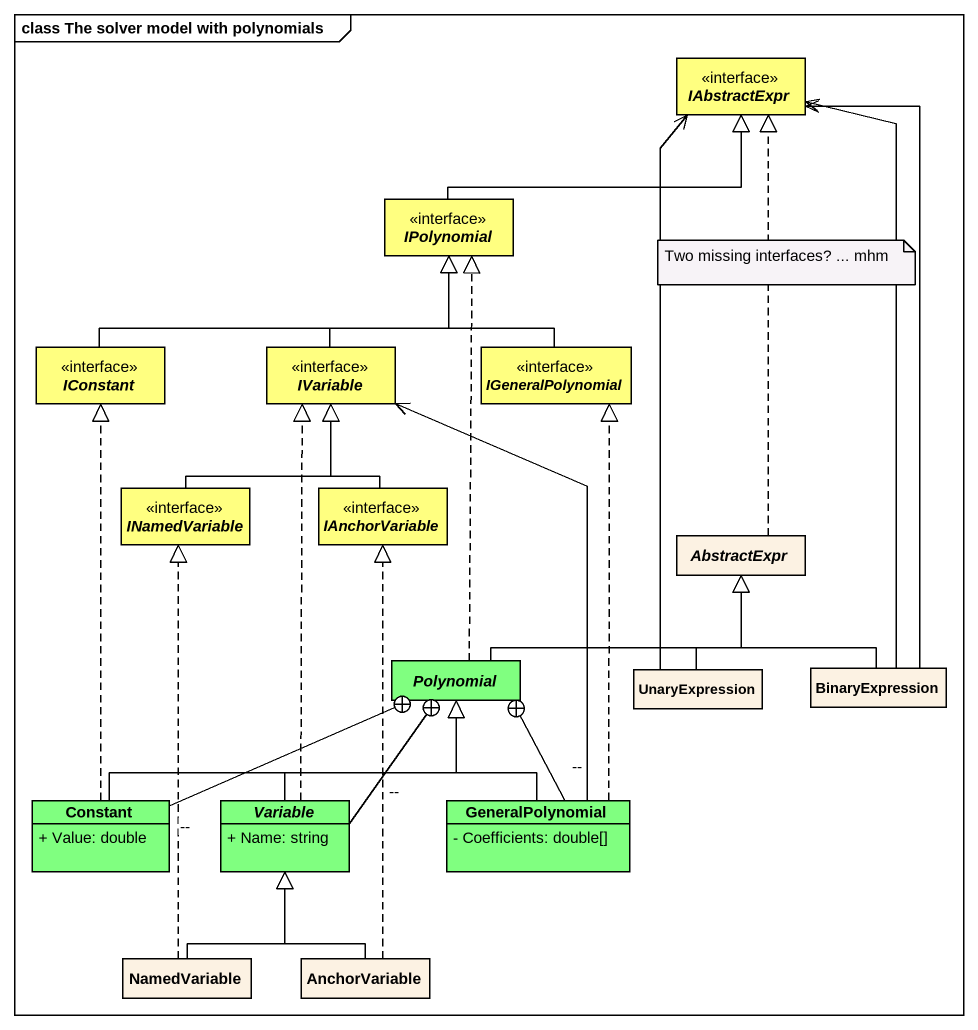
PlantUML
@startuml
mainframe class The solver model with polynomials
hide circle
hide empty members
skinparam classAttributeIconSize 0
interface IAbstractExpr <<interface>> #FFFF80
interface IPolynomial <<interface>> #FFFF80
interface IConstant <<interface>> #FFFF80
interface IVariable <<interface>> #FFFF80
interface IGeneralPolynomial <<interface>> #FFFF80
interface INamedVariable <<interface>> #FFFF80
interface IAnchorVariable <<interface>> #FFFF80
abstract class AbstractExpr
abstract class Polynomial #80FF80
class UnaryExpression
class BinaryExpression
class Constant #80FF80 {
  + Value: double
}
abstract class Variable #80FF80 {
  + Name: string
}
class GeneralPolynomial #80FF80 {
  - Coefficients: double[]
}
class NamedVariable
class AnchorVariable
IPolynomial -right-|> IAbstractExpr
IConstant -right-|> IPolynomial
IVariable -up-|> IPolynomial
IGeneralPolynomial -up-|> IPolynomial
INamedVariable -up-|> IVariable
IAnchorVariable -up-|> IVariable
AbstractExpr .up.|> IAbstractExpr
Polynomial .up.|> IPolynomial
Polynomial -right-|> AbstractExpr
UnaryExpression -up-> IAbstractExpr
UnaryExpression -up-|> AbstractExpr
BinaryExpression -up-> IAbstractExpr
BinaryExpression -up-> IAbstractExpr
BinaryExpression -up-|> AbstractExpr
Constant .up.|> IConstant
Constant "--" -right-+ Polynomial
Constant -right-|> Polynomial
Variable .up.|> IVariable
Variable "--" -up-+ Polynomial
Variable -up-|> Polynomial
GeneralPolynomial -up-> IVariable
GeneralPolynomial .up.|> IGeneralPolynomial
GeneralPolynomial "--" -up-+ Polynomial
GeneralPolynomial -up-|> Polynomial
NamedVariable .up.|> INamedVariable
NamedVariable -up-|> Variable
AnchorVariable .up.|> IAnchorVariable
AnchorVariable -up-|> Variable
note as N1
  Two missing interfaces? ... mhm
end note
@enduml
